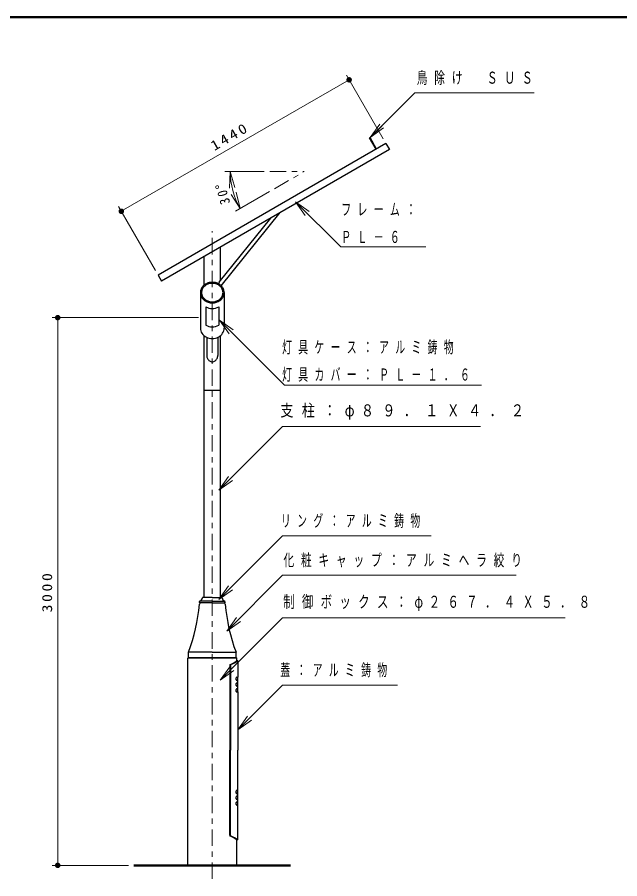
# Model space of a CAD drawing. Units: millimetres on the paper, scale 1:30. Extents: x 895 to 1260, y -330 to -40.
# Drawn here: x 1034 to 1144, y -197.3 to -40 of the extents above; entities that cross this region are included whole.
import ezdxf

# ---------------------------------------------------------------- set-up
doc = ezdxf.new("R2010")
doc.units = ezdxf.units.MM
doc.linetypes.add('USER2', pattern=[6, 3, -1, 1, -1])
doc.layers.add('1_30', color=7, linetype='Continuous', lineweight=25)
doc.layers.add('NAKAMURA図枠', color=7, linetype='Continuous', lineweight=13)
doc.styles.add('ＭＳ ゴシック', font='')
doc.styles.get('ＭＳ ゴシック').set_extended_font_data('MS Gothic')

# ---------------------------------------------------------------- blocks, each defined once
blk = doc.blocks.new('filled_dot')
at = {"color": 0, "linetype": 'Continuous', "lineweight": -2, "const_width": 1.25}
blk.add_lwpolyline([(-0.625, 0, 1), (0.625, 0, 1)], format="xyb", close=True, dxfattribs=at)
blk = doc.blocks.new('open_arrow')
at = {"color": 0, "linetype": 'Continuous', "lineweight": -2}
blk.add_lwpolyline([(7.5, 1.25), (0, 0), (7.5, -1.25)], dxfattribs=at)

msp = doc.modelspace()

# ---------------------------------------------------------------- linework, layer by layer
at = {"layer": '1_30', "lineweight": 13}
for p, q in [((1053.011, -75.427), (1094.58, -51.427)), ((1100.806, -62.211), (1094.08, -50.561)), ((1098.403, -61.982), (1100.171, -59.507)), ((1098.403, -61.982), (1100.524, -59.86)), ((1100.878, -60.214), (1098.403, -61.982)), ((1086.584, -76.171), (1084.817, -73.697)), ((1084.817, -73.697), (1087.292, -75.464)), ((1084.817, -73.697), (1086.938, -75.818)), ((1059.237, -86.211), (1052.511, -74.561)), ((1067.123, -94.84), (1040.408, -94.84)), ((1041.408, -194.84), (1041.408, -94.84)), ((1072.711, -97.807), (1070.944, -95.332)), ((1070.944, -95.332), (1073.418, -97.1)), ((1070.944, -95.332), (1073.065, -97.453)), ((1070.82, -126.34), (1072.588, -123.865)), ((1070.82, -126.34), (1072.941, -124.219)), ((1073.295, -124.573), (1070.82, -126.34)), ((1070.82, -146.293), (1072.588, -143.818)), ((1070.82, -146.293), (1072.941, -144.172)), ((1073.295, -144.525), (1070.82, -146.293)), ((1072.259, -152.063), (1074.027, -149.588)), ((1072.259, -152.063), (1074.381, -149.941)), ((1074.734, -150.295), (1072.259, -152.063)), ((1074.065, -157.007), (1065.151, -157.007)), ((1071.062, -161.041), (1072.83, -158.566)), ((1071.062, -161.041), (1073.184, -158.92)), ((1073.537, -159.273), (1071.062, -161.041)), ((1074.275, -170.099), (1076.042, -167.624)), ((1074.275, -170.099), (1076.396, -167.978)), ((1076.749, -168.332), (1074.275, -170.099)), ((1054.304, -194.84), (1040.408, -194.84))]:
    msp.add_line(p, q, dxfattribs=at)
at = {"layer": '1_30', "color": 2}
for p, q in [((1098.316, -62.032), (1098.403, -61.982)), ((1099.516, -64.11), (1098.316, -62.032)), ((1099.603, -64.06), (1098.403, -61.982)), ((1067.441, -90.269), (1067.441, -96.769)), ((1071.775, -90.269), (1071.775, -96.769)), ((1068.441, -92.875), (1068.441, -96.242)), ((1070.775, -92.875), (1070.775, -96.242)), ((1068.6, -98.43), (1068.6, -101.745)), ((1070.616, -98.43), (1070.616, -101.745))]:
    msp.add_line(p, q, dxfattribs=at)
at = {"layer": '1_30', "color": 1}
for p, q in [((1101.306, -63.077), (1059.737, -87.077)), ((1101.939, -64.174), (1060.37, -88.174)), ((1101.306, -63.077), (1101.939, -64.174)), ((1070.866, -88.369), (1080.287, -76.675)), ((1071.25, -89.045), (1082.023, -75.672)), ((1059.737, -87.077), (1060.37, -88.174))]:
    msp.add_line(p, q, dxfattribs=at)
at = {"layer": '1_30', "color": 2, "lineweight": 13}
for p, q in [((1079.106, -68.174), (1071.892, -68.174)), ((1080.079, -71.805), (1073.831, -75.412))]:
    msp.add_line(p, q, dxfattribs=at)
at = {"layer": '1_30', "color": 2, "linetype": 'USER2', "lineweight": 13}
for p in [(1080.106, -68.174), (1080.945, -71.305)]:
    msp.add_line(p, (1086.367, -68.174), dxfattribs=at)
at = {"layer": '1_30', "linetype": 'USER2', "lineweight": 13}
msp.add_line((1069.608, -197.289), (1069.608, -79.037), dxfattribs=at)
at = {"layer": '1_30'}
for p, q in [((1071.093, -88.087), (1071.093, -81.983)), ((1068.123, -88.903), (1068.123, -83.698)), ((1068.123, -145.94), (1068.123, -98.135)), ((1071.093, -145.94), (1071.093, -98.135)), ((1071.093, -108.174), (1068.123, -108.174)), ((1069.608, -145.94), (1067.885, -145.94)), ((1069.608, -145.94), (1071.33, -145.94)), ((1067.278, -146.87), (1067.29, -146.653)), ((1069.608, -146.94), (1067.345, -146.94)), ((1069.608, -146.607), (1067.351, -146.607)), ((1069.608, -146.94), (1067.52, -146.94)), ((1069.608, -146.607), (1071.865, -146.607)), ((1069.608, -146.94), (1071.696, -146.94)), ((1069.608, -146.94), (1071.871, -146.94)), ((1069.608, -146.94), (1071.696, -146.94)), ((1071.938, -146.87), (1071.926, -146.653)), ((1065.218, -156.94), (1065.151, -157.007)), ((1065.151, -194.84), (1065.151, -157.007)), ((1073.998, -156.94), (1065.218, -156.94)), ((1065.275, -156.94), (1065.275, -155.94)), ((1069.608, -155.94), (1065.275, -155.94)), ((1069.608, -156.94), (1065.275, -156.94)), ((1069.508, -156.94), (1069.708, -156.94)), ((1069.608, -155.94), (1073.941, -155.94)), ((1069.608, -156.94), (1073.941, -156.94)), ((1073.941, -156.94), (1073.941, -155.94)), ((1074.065, -157.007), (1073.998, -156.94)), ((1074.065, -157.537), (1074.065, -157.007)), ((1074.065, -194.84), (1074.065, -190.144))]:
    msp.add_line(p, q, dxfattribs=at)
at = {"layer": '1_30', "color": 131}
for p, q in [((1072.787, -158.349), (1072.787, -173.84)), ((1072.905, -158.346), (1072.905, -173.84)), ((1074.275, -157.507), (1074.108, -157.507)), ((1074.275, -157.507), (1074.275, -160.507)), ((1074.275, -157.507), (1074.275, -160.507)), ((1073.967, -160.967), (1073.967, -160.607)), ((1073.967, -162.02), (1073.967, -161.66)), ((1074.225, -161.018), (1073.981, -161.018)), ((1074.225, -161.57), (1074.024, -161.57)), ((1074.225, -160.516), (1074.026, -160.516)), ((1074.067, -160.507), (1074.275, -160.507)), ((1074.067, -161.067), (1074.275, -161.067)), ((1074.067, -161.56), (1074.275, -161.56)), ((1074.275, -160.507), (1074.225, -160.516)), ((1074.225, -160.516), (1074.225, -161.017)), ((1074.275, -161.067), (1074.225, -161.017)), ((1074.275, -161.56), (1074.225, -161.57)), ((1074.225, -161.57), (1074.225, -162.072)), ((1074.275, -161.56), (1074.275, -161.067)), ((1073.967, -163.074), (1073.967, -162.714)), ((1074.225, -162.072), (1073.981, -162.072)), ((1074.225, -163.126), (1073.981, -163.126)), ((1074.225, -162.624), (1074.023, -162.624)), ((1074.067, -162.12), (1074.275, -162.12)), ((1074.067, -162.614), (1074.275, -162.614)), ((1074.067, -163.174), (1074.275, -163.174)), ((1074.275, -162.12), (1074.225, -162.07)), ((1074.275, -162.614), (1074.225, -162.624)), ((1074.225, -162.624), (1074.225, -163.126)), ((1074.275, -163.174), (1074.225, -163.124)), ((1074.275, -162.614), (1074.275, -162.12)), ((1074.275, -163.174), (1074.275, -173.84)), ((1072.787, -189.331), (1072.787, -173.84)), ((1072.905, -189.335), (1072.905, -173.84)), ((1074.275, -181.173), (1074.275, -173.84)), ((1073.967, -181.633), (1073.967, -181.273)), ((1073.967, -182.687), (1073.967, -182.327)), ((1074.225, -181.684), (1073.981, -181.684)), ((1074.225, -182.236), (1074.024, -182.236)), ((1074.225, -181.182), (1074.026, -181.182)), ((1074.067, -181.173), (1074.275, -181.173)), ((1074.067, -181.733), (1074.275, -181.733)), ((1074.067, -182.227), (1074.275, -182.227)), ((1074.275, -181.173), (1074.225, -181.182)), ((1074.225, -181.182), (1074.225, -181.683)), ((1074.275, -181.733), (1074.225, -181.683)), ((1074.275, -182.227), (1074.225, -182.236)), ((1074.225, -182.236), (1074.225, -182.738)), ((1074.275, -182.227), (1074.275, -181.733)), ((1073.967, -183.74), (1073.967, -183.38)), ((1074.225, -182.738), (1073.981, -182.738)), ((1074.225, -183.792), (1073.981, -183.792)), ((1074.225, -183.29), (1074.023, -183.29)), ((1074.067, -182.787), (1074.275, -182.787)), ((1074.067, -183.28), (1074.275, -183.28)), ((1074.067, -183.84), (1074.275, -183.84)), ((1074.275, -182.787), (1074.225, -182.737)), ((1074.275, -183.28), (1074.225, -183.29)), ((1074.225, -183.29), (1074.225, -183.792)), ((1074.275, -183.84), (1074.225, -183.79)), ((1074.275, -183.28), (1074.275, -182.787)), ((1074.275, -190.173), (1074.275, -183.84)), ((1074.275, -190.173), (1074.275, -183.84)), ((1074.275, -190.173), (1074.108, -190.173))]:
    msp.add_line(p, q, dxfattribs=at)
at = {"layer": '1_30', "lineweight": 50}
msp.add_line((1083.912, -194.84), (1055.304, -194.84), dxfattribs=at)
at = {"layer": '1_30', "lineweight": 13}
for points in [[(1098.403, -61.982), (1106.576, -53.809), (1128.372, -53.809)], [(1084.817, -73.697), (1093.043, -81.923), (1108.573, -81.923)], [(1070.944, -95.332), (1082.759, -107.147), (1118.759, -107.147)], [(1070.82, -126.34), (1082.435, -114.725), (1118.561, -114.725)], [(1070.82, -146.293), (1082.435, -134.678), (1109.561, -134.678)], [(1072.259, -152.063), (1082.435, -141.887), (1125.034, -141.887)], [(1071.062, -161.041), (1082.435, -149.668), (1134.034, -149.668)], [(1074.275, -170.099), (1082.435, -161.939), (1103.435, -161.939)]]:
    msp.add_lwpolyline(points, dxfattribs=at)
at = {"layer": '1_30', "color": 2}
for points in [[(1067.441, -90.269), (1067.449, -90.433), (1067.474, -90.595), (1067.515, -90.755), (1067.572, -90.911), (1067.644, -91.062), (1067.731, -91.208), (1067.833, -91.346), (1067.948, -91.475), (1068.076, -91.596), (1068.215, -91.707), (1068.365, -91.806), (1068.525, -91.894), (1068.692, -91.97), (1068.867, -92.033), (1069.047, -92.082), (1069.232, -92.117), (1069.419, -92.139), (1069.608, -92.146), (1069.797, -92.139), (1069.984, -92.117), (1070.169, -92.082), (1070.349, -92.033), (1070.524, -91.97), (1070.691, -91.894), (1070.851, -91.806), (1071.001, -91.707), (1071.14, -91.596), (1071.268, -91.475), (1071.383, -91.346), (1071.484, -91.208), (1071.572, -91.062), (1071.644, -90.911), (1071.701, -90.755), (1071.742, -90.595), (1071.766, -90.433), (1071.775, -90.269), (1071.766, -90.106), (1071.742, -89.944), (1071.701, -89.784), (1071.644, -89.628), (1071.572, -89.476), (1071.484, -89.331), (1071.383, -89.193), (1071.268, -89.063), (1071.14, -88.943), (1071.001, -88.832), (1070.851, -88.732), (1070.691, -88.644), (1070.524, -88.569), (1070.349, -88.506), (1070.169, -88.457), (1069.984, -88.421), (1069.797, -88.4), (1069.608, -88.393), (1069.419, -88.4), (1069.232, -88.421), (1069.047, -88.457), (1068.867, -88.506), (1068.692, -88.569), (1068.525, -88.644), (1068.365, -88.732), (1068.215, -88.832), (1068.076, -88.943), (1067.948, -89.063), (1067.833, -89.193), (1067.731, -89.331), (1067.644, -89.476), (1067.572, -89.628), (1067.515, -89.784), (1067.474, -89.944), (1067.449, -90.106)], [(1067.652, -90.269), (1067.659, -90.417), (1067.681, -90.564), (1067.718, -90.708), (1067.77, -90.849), (1067.835, -90.985), (1067.914, -91.116), (1068.005, -91.241), (1068.109, -91.358), (1068.225, -91.467), (1068.35, -91.567), (1068.486, -91.657), (1068.63, -91.737), (1068.781, -91.805), (1068.939, -91.861), (1069.102, -91.906), (1069.268, -91.938), (1069.437, -91.957), (1069.608, -91.964), (1069.778, -91.957), (1069.948, -91.938), (1070.114, -91.906), (1070.277, -91.861), (1070.435, -91.805), (1070.586, -91.737), (1070.73, -91.657), (1070.865, -91.567), (1070.991, -91.467), (1071.106, -91.358), (1071.21, -91.241), (1071.302, -91.116), (1071.381, -90.985), (1071.446, -90.849), (1071.497, -90.708), (1071.534, -90.564), (1071.557, -90.417), (1071.564, -90.269), (1071.557, -90.122), (1071.534, -89.975), (1071.497, -89.831), (1071.446, -89.69), (1071.381, -89.553), (1071.302, -89.422), (1071.21, -89.298), (1071.106, -89.18), (1070.991, -89.071), (1070.865, -88.972), (1070.73, -88.882), (1070.586, -88.802), (1070.435, -88.734), (1070.277, -88.677), (1070.114, -88.633), (1069.948, -88.601), (1069.778, -88.582), (1069.608, -88.575), (1069.437, -88.582), (1069.268, -88.601), (1069.102, -88.633), (1068.939, -88.677), (1068.781, -88.734), (1068.63, -88.802), (1068.486, -88.882), (1068.35, -88.972), (1068.225, -89.071), (1068.109, -89.18), (1068.005, -89.298), (1067.914, -89.422), (1067.835, -89.553), (1067.77, -89.69), (1067.718, -89.831), (1067.681, -89.975), (1067.659, -90.122)]]:
    msp.add_lwpolyline(points, close=True, dxfattribs=at)
for points in [[(1068.441, -92.875), (1068.712, -93.002), (1069, -93.095), (1069.301, -93.151), (1069.608, -93.17), (1069.915, -93.151), (1070.216, -93.095), (1070.504, -93.002), (1070.775, -92.875)], [(1067.441, -96.769), (1067.46, -97.014), (1067.515, -97.255), (1067.606, -97.487), (1067.731, -97.707), (1067.889, -97.911), (1068.076, -98.096), (1068.289, -98.258), (1068.525, -98.394), (1068.779, -98.502), (1069.047, -98.581), (1069.325, -98.629), (1069.608, -98.645), (1069.891, -98.629), (1070.169, -98.581), (1070.437, -98.502), (1070.691, -98.394), (1070.927, -98.258), (1071.14, -98.096), (1071.327, -97.911), (1071.484, -97.707), (1071.61, -97.487), (1071.701, -97.255), (1071.756, -97.014), (1071.775, -96.769)], [(1068.441, -96.242), (1068.712, -96.369), (1069, -96.462), (1069.301, -96.518), (1069.608, -96.537), (1069.915, -96.518), (1070.216, -96.462), (1070.504, -96.369), (1070.775, -96.242)], [(1068.6, -101.745), (1068.608, -101.897), (1068.634, -102.046), (1068.676, -102.191), (1068.735, -102.327), (1068.808, -102.454), (1068.895, -102.568), (1068.994, -102.669), (1069.104, -102.753), (1069.222, -102.821), (1069.347, -102.87), (1069.476, -102.899), (1069.608, -102.909), (1069.739, -102.899), (1069.869, -102.87), (1069.994, -102.821), (1070.112, -102.753), (1070.222, -102.669), (1070.321, -102.568), (1070.408, -102.454), (1070.481, -102.327), (1070.539, -102.191), (1070.582, -102.046), (1070.608, -101.897), (1070.616, -101.745)]]:
    msp.add_lwpolyline(points, dxfattribs=at)
at = {"layer": '1_30', "color": 2, "lineweight": 13}
msp.add_arc((1086.367, -68.174), 13.475, 180, 209.99999, dxfattribs=at)
at = {"layer": '1_30', "color": 1}
msp.add_arc((1072.292, -88.938), 1.535, 158.24463, 170.68861, dxfattribs=at)
at = {"layer": '1_30'}
for centre, radius, start, end in [((1067.092, -145.901), 0.733, 289.2632, 352.41487), ((1067.885, -146.007), 0.0667, 90, 172.41487), ((1071.33, -146.007), 0.0667, 7.58513, 90), ((1072.123, -145.901), 0.733, 187.58513, 250.7368), ((1034.048, -144.279), 33.333, 339.5221, 355.0004), ((1067.52, -147.207), 0.267, 90, 175.0004), ((1067.345, -146.874), 0.0667, 177, 270), ((1067.356, -146.657), 0.0667, 109.2632, 177), ((1071.696, -147.207), 0.267, 4.9996, 90), ((1071.871, -146.874), 0.0667, 270, 3), ((1071.86, -146.657), 0.0667, 3, 70.7368), ((1105.168, -144.279), 33.333, 184.9996, 200.4779)]:
    msp.add_arc(centre, radius, start, end, dxfattribs=at)
at = {"layer": '1_30', "color": 131}
for centre, radius, start, end in [((1072.954, -158.349), 0.167, 114.00235, 180), ((1069.887, -151.462), 7.372, 294.00235, 304.92365), ((1073.072, -158.346), 0.167, 115.59927, 180), ((1066.525, -144.681), 14.985, 295.59927, 301.14067), ((1074.067, -160.607), 0.1, 90, 180), ((1074.067, -160.967), 0.1, 180, 270), ((1074.067, -161.66), 0.1, 90, 180), ((1074.067, -162.02), 0.1, 180, 270), ((1074.067, -162.714), 0.1, 90, 180), ((1074.067, -163.074), 0.1, 180, 270), ((1074.067, -181.273), 0.1, 90, 180), ((1074.067, -181.633), 0.1, 180, 270), ((1074.067, -182.327), 0.1, 90, 180), ((1074.067, -182.687), 0.1, 180, 270), ((1074.067, -183.38), 0.1, 90, 180), ((1074.067, -183.74), 0.1, 180, 270), ((1072.954, -189.331), 0.167, 180, 245.99765), ((1069.887, -196.218), 7.372, 55.07635, 65.99765), ((1073.072, -189.335), 0.167, 180, 244.40073), ((1066.525, -202.999), 14.985, 58.85933, 64.40073)]:
    msp.add_arc(centre, radius, start, end, dxfattribs=at)
at = {"layer": 'NAKAMURA図枠', "lineweight": 50}
msp.add_line((1260, -40), (895, -40), dxfattribs=at)

# ---------------------------------------------------------------- block references
at = {"layer": '1_30', "lineweight": 13, "xscale": 0.4, "yscale": 0.4}
for p, rotation in [((1094.58, -51.427), 210), ((1053.011, -75.427), 30), ((1041.408, -94.84), 270), ((1041.408, -194.84), 90)]:
    msp.add_blockref('filled_dot', p, dxfattribs=dict(at, rotation=rotation))
at = {"layer": '1_30', "color": 2, "lineweight": 13, "xscale": 0.4, "yscale": 0.4}
for p, rotation in [((1072.892, -68.174), 276.4), ((1074.697, -74.912), 113.6)]:
    msp.add_blockref('open_arrow', p, dxfattribs=dict(at, rotation=rotation))

# ---------------------------------------------------------------- texts
at = {"layer": '1_30', "char_height": 2.199, "attachment_point": 4, "style": 'ＭＳ ゴシック'}
for s, insert in [('\\T1.64;\\W0.65;鳥除け\u3000ＳＵＳ', (1106.923, -51.159)), ('\\T1.64;\\W0.6;フレーム：', (1093.157, -75.123)), ('\\T1.64;\\W0.6;ＰＬ－６\u3000', (1093.157, -80.123)), ('\\T1.64;\\W0.6;灯具ケース：アルミ鋳物', (1082.342, -100.347)), ('\\T1.64;\\W0.6;灯具カバー：ＰＬ－１．６', (1082.342, -105.347)), ('\\T1.63;\\W0.8;支柱：φ８９．１Ｘ４．２', (1082.028, -112.075)), ('\\T1.64;\\W0.6;リング：アルミ鋳物', (1082.144, -132.028)), ('\\T1.64;\\W0.65;化粧キャップ：アルミヘラ絞り', (1082.594, -139.237)), ('\\T1.63;\\W0.7;制御ボックス：φ２６７．４Ｘ５．８', (1082.54, -147.018)), ('\\T1.64;\\W0.6;蓋：アルミ鋳物', (1082.018, -159.289))]:
    msp.add_mtext(s, dxfattribs=dict(at, insert=insert))
at = {"layer": '1_30', "char_height": 1.833, "attachment_point": 8, "style": 'ＭＳ ゴシック'}
for s, insert, rotation in [('\\T1.33;\\W1.15;1440', (1073.296, -62.561), 30), ('\\T1.33;\\W1.15;3000', (1040.408, -144.84), 90)]:
    msp.add_mtext(s, dxfattribs=dict(at, insert=insert, rotation=rotation))
at = {"layer": '1_30', "color": 2, "insert": (1072.385, -71.921), "char_height": 1.833, "attachment_point": 8, "rotation": 105, "style": 'ＭＳ ゴシック'}
msp.add_mtext('\\T1.33;\\W0.9;30°', dxfattribs=at)

doc.saveas('drawing.dxf')
